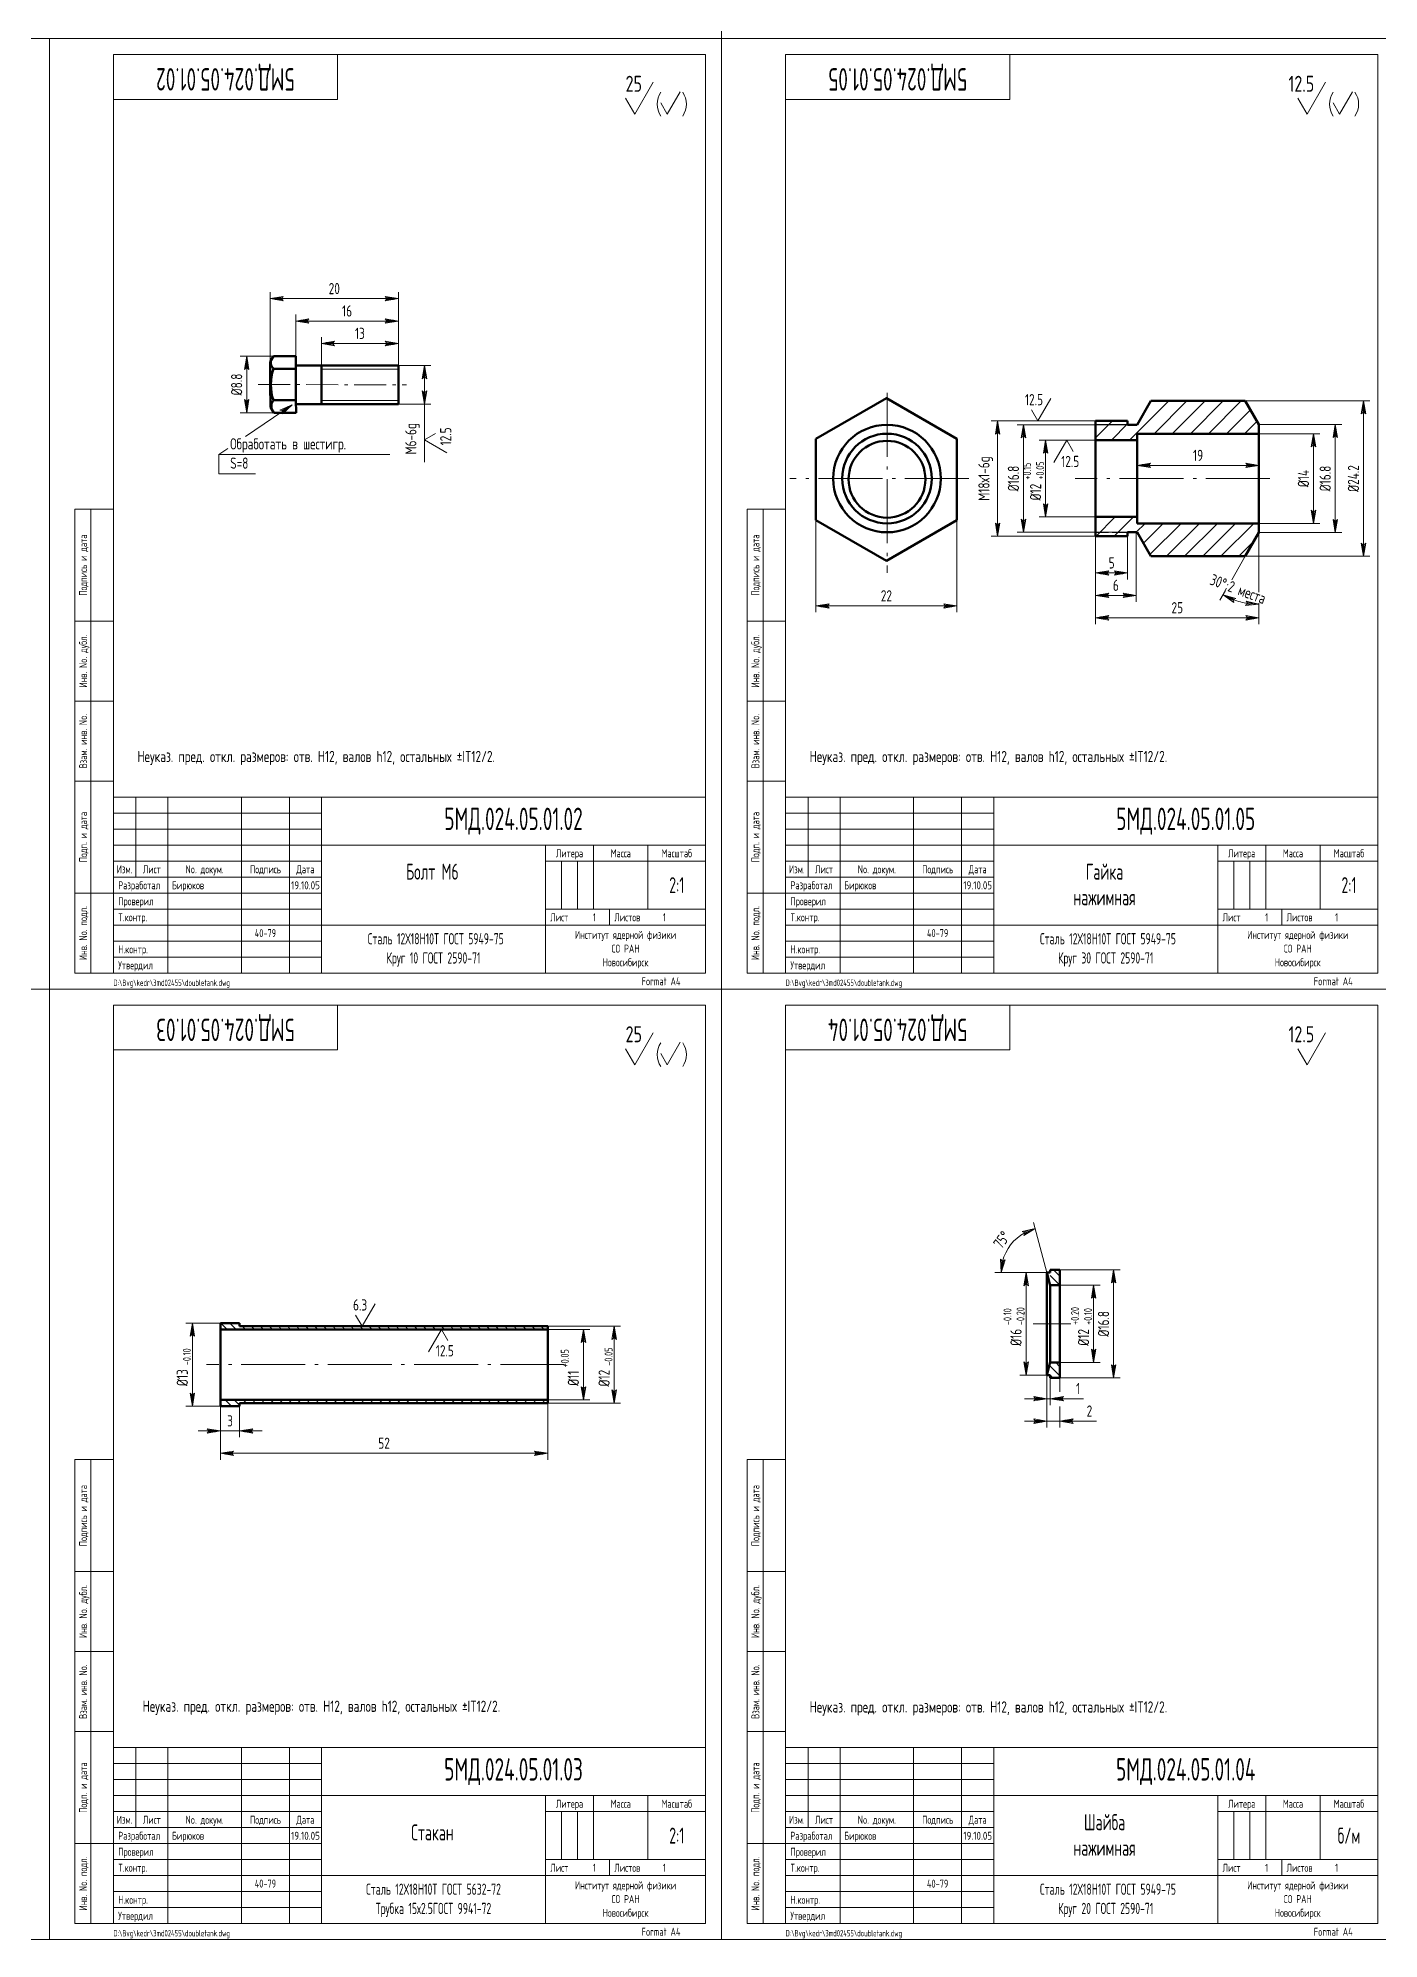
# Model space of a CAD drawing. Extents: x -414 to 4851, y -2165 to 1761.
# Drawn here: x 901 to 1320, y -175 to 419 of the extents above; entities that cross this region are included whole.
import ezdxf
from ezdxf.enums import TextEntityAlignment as Align

# ---------------------------------------------------------------- set-up
doc = ezdxf.new("R2010")
doc.units = 0
doc.linetypes.add('S-P10', pattern=[15, 10, -2, 1, -2])
doc.linetypes.add('S-P20', pattern=[27, 20, -3, 1, -3])
for name, color, linetype, lineweight in [('1', 9, 'CONTINUOUS', 20), ('2', 2, 'CONTINUOUS', 50), ('DIM', 4, 'CONTINUOUS', 20), ('HATCH', 5, 'CONTINUOUS', 20), ('TR', 3, 'CONTINUOUS', 20)]:
    doc.layers.add(name, color=color, linetype=linetype, lineweight=lineweight)
doc.styles.add('SIMPLEX', font='simplex.shx', dxfattribs={"width": 0.7})
pattern_1 = [(135, (-735.7578, -585.1634), (-1.4142136, -1.4142136), [])]
pattern_2 = [(135, (-508.505, -572.4058), (-1.4142136, -1.4142136), [])]

# ---------------------------------------------------------------- blocks, each defined once
blk = doc.blocks.new('SHTAMP1')
at = {"layer": 'DIM', "color": 2}
for p, q in [((-185, 55), (0, 55)), ((-185, 55), (-185, 0)), ((-178, 55), (-178, 30)), ((-168, 55), (-168, 0)), ((-145, 55), (-145, 0)), ((-130, 55), (-130, 0)), ((-120, 55), (-120, 0)), ((-120, 40), (0, 40)), ((-50, 40), (-50, 0)), ((-35, 40), (-35, 20)), ((-18, 40), (-18, 20)), ((-185, 35), (-120, 35)), ((-185, 30), (-120, 30)), ((-50, 35), (0, 35)), ((-50, 20), (0, 20)), ((-30, 20), (-30, 15)), ((-120, 15), (0, 15))]:
    blk.add_line(p, q, dxfattribs=at)
at = {"layer": 'DIM'}
for p, q in [((-185, 50), (-120, 50)), ((-185, 45), (-120, 45)), ((-185, 40), (-120, 40)), ((-45, 35), (-45, 20)), ((-40, 35), (-40, 20)), ((-185, 25), (-120, 25)), ((-185, 20), (-120, 20)), ((-185, 15), (-120, 15)), ((-185, 10), (-120, 10)), ((-185, 5), (-120, 5))]:
    blk.add_line(p, q, dxfattribs=at)
at = {"layer": 'DIM', "style": 'SIMPLEX', "width": 0.6}
blk.add_text('1', height=2.5, dxfattribs=at).set_placement((-35.18, 16.2))
at = {"layer": 'DIM', "style": 'SIMPLEX', "width": 0.6, "flags": 8}
blk.add_attdef('ОБОЗНАЧЕНИЕ2', text='', height=7, dxfattribs=at).set_placement((-117, 60), align=Align.MIDDLE)
at = {"layer": 'DIM', "style": 'SIMPLEX', "width": 0.6}
for tag, height, p in [('ОБОЗНАЧЕНИЕ', 7, (-60, 47.5)), ('МАСШТАБ', 5, (-9, 27.5))]:
    blk.add_attdef(tag, text='', height=height, dxfattribs=at).set_placement(p, align=Align.MIDDLE)
at = {"layer": 'DIM', "style": 'SIMPLEX', "width": 0.910843}
blk.add_attdef('ДАТА', text='', height=2.5, dxfattribs=at).set_placement((-129.5, 26.2), (-120.5, 26.2), align=Align.FIT)
at = {"layer": 'DIM', "style": 'SIMPLEX', "width": 0.6}
for tag, p in [('ЛИСТОВ', (-13.32, 16.2)), ('FORMAT', (-20, -3.8))]:
    blk.add_attdef(tag, p, '', height=2.5, dxfattribs=at)
blk.add_attdef('ТЕЛЕФОН', text='', height=2.5, dxfattribs=at).set_placement((-137.5, 12.5), align=Align.MIDDLE_CENTER)
at = {"layer": 'TR', "style": 'SIMPLEX', "width": 0.7}
for s, p in [('Литера', (-42.5, 36.2)), ('Масса', (-26.5, 36.2)), ('Масштаб', (-9, 36.2)), ('Изм.', (-181.5, 31.2)), ('Лист', (-173, 31.2)), ('No. докум.', (-156.5, 31.2)), ('Подпись', (-137.5, 31.2)), ('Дата', (-125, 31.2)), ('Институт ядерной физики', (-25, 10.7)), ('СО РАН', (-25, 6.42)), ('Новосибирск', (-25, 2.13))]:
    blk.add_text(s, height=2.5, dxfattribs=at).set_placement(p, align=Align.CENTER)
at = {"layer": 'TR', "style": 'SIMPLEX'}
for s, width, p in [('Разработал', 0.6, (-183.5, 26.2)), ('T.контр.', 0.7, (-183.5, 16.2)), ('Проверил', 0.7, (-183.5, 21.2)), ('Лист', 0.7, (-48.5, 16.2)), ('Листов', 0.7, (-28.5, 16.2)), ('Н.контр.', 0.7, (-183.5, 6.2)), ('Утвердил', 0.7, (-183.5, 1.2))]:
    blk.add_text(s, height=2.5, dxfattribs=dict(at, width=width)).set_placement(p)
at = {"layer": 'TR', "style": 'SIMPLEX', "width": 0.6}
for tag, height, p in [('НАИМЕНОВАНИЕ', 5, (-85.35, 29.2)), ('НАИМЕНОВАНИЕ2', 5, (-85.35, 21.2)), ('МАТЕРИАЛ', 3.5, (-85, 9)), ('СОРТАМЕНТ', 3.5, (-85, 3))]:
    blk.add_attdef(tag, text='', height=height, dxfattribs=at).set_placement(p, align=Align.CENTER)
for tag, p, height in [('РАЗРАБОТАЛ', (-166.7, 26.2), 2.5), ('ПРОВЕРИЛ', (-166.7, 21.2), 2.5), ('НОРМОКОНТРОЛЬ', (-166.7, 6.2), 2.5), ('УТВЕРДИЛ', (-166.7, 1.2), 2.5), ('ФАЙЛ', (-185, -4), 2)]:
    blk.add_attdef(tag, p, '', height=height, dxfattribs=at)
blk = doc.blocks.new('LEADR')
at = {"layer": 'DIM'}
for p, q in [((-1.17, 0.2), (0, 0)), ((-1, 0), (-1.17, 0.2)), ((0, 0), (-1.17, -0.2)), ((-0.44, 0.07), (-1.06, 0.07)), ((0, 0), (-1, 0)), ((-1.17, -0.2), (-1, 0)), ((-0.44, -0.08), (-1.06, -0.08))]:
    blk.add_line(p, q, dxfattribs=at)

msp = doc.modelspace()

# ---------------------------------------------------------------- hatches: boundary and pattern name
at = {"layer": 'HATCH'}
h = msp.add_hatch(dxfattribs=at)
h.set_pattern_fill('U', color=256, scale=4, angle=45, style=0, pattern_type=0)
h.set_pattern_definition([(45, (-497.3406, -308.2815), (-2.828427, 2.828427), [])])
h.paths.add_polyline_path([(1282.15, 295.79), (1282.15, 298.69), (1277.9, 306.06), (1248.41, 306.06), (1244.15, 298.69), (1244.15, 298.66), (1241.15, 298.66), (1241.15, 299.79), (1231.15, 299.79), (1231.15, 293.79), (1244.15, 293.79), (1244.15, 295.79)])
h = msp.add_hatch(dxfattribs=at)
h.set_pattern_fill('U', color=256, scale=4, angle=45, style=0, pattern_type=0)
h.set_pattern_definition([(45, (-503.294, 0), (-2.828427, 2.828427), [])])
h.paths.add_polyline_path([(1244.15, 267.79), (1244.15, 269.79), (1231.15, 269.79), (1231.15, 263.79), (1241.15, 263.79), (1241.15, 264.99), (1244.09, 264.99), (1248.41, 257.52), (1277.9, 257.52), (1282.15, 264.89), (1282.15, 267.79)])
h = msp.add_hatch(dxfattribs=at)
h.set_pattern_fill('U', color=256, scale=2, angle=135, style=0, pattern_type=0)
h.set_pattern_definition(pattern_2)
h.paths.add_polyline_path([(1219.99, 34.54), (1216.99, 34.54), (1216.99, 29.67), (1219.99, 29.67)])
h = msp.add_hatch(dxfattribs=at)
h.set_pattern_fill('U', color=256, scale=2, angle=135, style=0, pattern_type=0)
h.set_pattern_definition(pattern_1)
h.paths.add_polyline_path([(957.73, 17.91), (957.73, 15.91), (1059.96, 15.91), (1059.96, 16.91), (963.73, 16.91), (963.73, 17.91)])
h = msp.add_hatch(dxfattribs=at)
h.set_pattern_fill('U', color=256, scale=2, angle=135, style=0, pattern_type=0)
h.set_pattern_definition(pattern_2)
h.paths.add_polyline_path([(1219.99, 5.67), (1216.99, 5.67), (1216.99, 0.79), (1219.99, 0.79)])
h = msp.add_hatch(dxfattribs=at)
h.set_pattern_fill('U', color=256, scale=2, angle=135, style=0, pattern_type=0)
h.set_pattern_definition(pattern_1)
h.paths.add_polyline_path([(957.73, -6.09), (957.73, -8.09), (963.73, -8.09), (963.73, -7.09), (1059.96, -7.09), (1059.96, -6.09)])

# ---------------------------------------------------------------- linework, layer by layer
at = {"layer": '1'}
for p, q in [((1013.32, 315.99), (989.27, 315.99)), ((1013.32, 306.16), (989.27, 306.16)), ((1231.15, 298.66), (1236.33, 298.66)), ((1236.38, 298.66), (1241.15, 298.66)), ((1231.15, 264.92), (1235.21, 264.92)), ((1236.29, 264.92), (1241.15, 264.92))]:
    msp.add_line(p, q, dxfattribs=at)
at = {"layer": '1', "linetype": 'S-P10'}
msp.add_line((969.52, 311.17), (1015.84, 311.07), dxfattribs=at)
msp.add_line((969.52, 311.17), (1015.84, 311.07), dxfattribs=at)
at = {"layer": '1', "linetype": 'S-P20'}
for p, q in [((1165.97, 308.58), (1165.97, 252.35)), ((1191.58, 281.79), (1135.66, 281.79)), ((1285.61, 281.79), (1224.74, 281.79)), ((1223.42, 17.67), (1211.6, 17.67)), ((1065.24, 4.91), (953.39, 4.91))]:
    msp.add_line(p, q, dxfattribs=at)
at = {"layer": '2'}
for p, q in [((974.27, 319.99), (973.27, 318.25)), ((973.27, 318.25), (973.27, 311.17)), ((981.27, 319.99), (974.27, 319.99)), ((981.27, 316.08), (974.27, 316.08)), ((981.27, 316.08), (981.27, 319.99)), ((981.27, 306.26), (981.27, 316.08)), ((1013.32, 317.08), (981.32, 317.08)), ((989.27, 305.08), (989.27, 317.08)), ((1013.32, 317.08), (1013.32, 305.08)), ((973.27, 311.17), (973.42, 304.09)), ((973.42, 304.09), (974.43, 302.35)), ((981.27, 306.26), (974.27, 306.26)), ((981.42, 302.35), (981.27, 306.26)), ((1013.32, 305.08), (981.32, 305.08)), ((1248.41, 306.06), (1244.09, 298.59)), ((1277.9, 306.06), (1248.41, 306.06)), ((1282.15, 298.69), (1277.9, 306.06)), ((974.43, 302.35), (981.42, 302.35)), ((1231.15, 263.79), (1231.15, 299.79)), ((1231.15, 299.79), (1241.15, 299.79)), ((1244.15, 298.59), (1241.15, 298.59)), ((1282.15, 267.79), (1282.15, 298.69)), ((1231.15, 293.79), (1244.15, 293.79)), ((1244.15, 295.79), (1282.15, 295.79)), ((1231.15, 269.79), (1244.15, 269.79)), ((1244.15, 267.79), (1282.15, 267.79)), ((1282.15, 267.79), (1282.15, 264.89)), ((1231.15, 263.79), (1241.15, 263.79)), ((1244.15, 264.99), (1241.15, 264.99)), ((1248.41, 257.52), (1244.09, 264.99)), ((1282.15, 264.89), (1277.9, 257.52)), ((1277.9, 257.52), (1248.41, 257.52)), ((1215.91, 1.67), (1215.91, 33.67)), ((1215.91, 33.67), (1216.99, 33.67)), ((1216.97, 29.73), (1219.99, 29.73)), ((1216.97, 29.73), (1216.97, 5.61)), ((1216.99, 34.54), (1216.99, 33.67)), ((1216.99, 34.54), (1219.99, 34.54)), ((1219.99, 34.54), (1219.99, 0.79)), ((957.73, 17.91), (957.73, -8.09)), ((957.73, 17.91), (963.73, 17.91)), ((963.73, 17.91), (963.73, 16.91)), ((957.73, 15.91), (1059.96, 15.91)), ((963.73, 16.91), (1059.96, 16.91)), ((1059.96, 16.91), (1059.96, -6.09)), ((1215.91, 1.67), (1216.99, 1.67)), ((1216.78, 5.61), (1219.8, 5.61)), ((1216.99, 0.79), (1216.99, 1.67)), ((1216.99, 0.79), (1219.99, 0.79)), ((957.73, -6.09), (1059.96, -6.09)), ((957.73, -8.09), (963.73, -8.09)), ((963.73, -7.09), (1059.96, -7.09)), ((963.73, -8.09), (963.73, -7.09)), ((1059.96, -7.09), (1059.96, -6.09))]:
    msp.add_line(p, q, dxfattribs=at)
at = {"layer": '2', "color": 2}
for p, q in [((1215.91, 33.67), (1216.99, 29.67)), ((1216.99, 5.67), (1215.91, 1.67))]:
    msp.add_line(p, q, dxfattribs=at)
at = {"layer": '2', "flags": 128}
for points in [[(974.27, 316.08), (974.08, 316.41, -0.382315), (974.08, 319.66, -0.267949)], [(974.27, 306.26, -0.154701), (974.27, 316.08, -0.154701)], [(974.27, 306.26), (974.08, 305.94, 0.316802), (974.24, 302.67, 0.267949)]]:
    msp.add_lwpolyline(points, format="xyb", dxfattribs=at)
msp.add_lwpolyline([(1143.78, 294.23), (1143.78, 268.82), (1165.78, 256.12), (1187.78, 268.82), (1187.78, 294.23), (1165.78, 306.93)], close=True, dxfattribs=at)
for points in [[(1241.15, 299.79), (1241.15, 298.59)], [(1244.15, 295.79), (1244.15, 267.79)], [(1241.15, 263.79), (1241.15, 264.99)]]:
    msp.add_lwpolyline(points, dxfattribs=at)
at = {"layer": '2'}
for centre, radius in [((1165.97, 281.79), 16.8), ((1165.97, 281.79), 14), ((1165.97, 281.56), 12)]:
    msp.add_circle(centre, radius, dxfattribs=at)
at = {"layer": 'DIM'}
for p, q in [((973.27, 318.25), (973.27, 340)), ((1013.32, 317.08), (1013.32, 340)), ((1009.82, 338), (976.77, 338)), ((981.27, 319.99), (981.27, 333)), ((1013.32, 317.08), (1013.32, 333)), ((1009.82, 331), (984.77, 331)), ((989.27, 317.08), (989.27, 326)), ((1009.82, 324), (992.77, 324)), ((1013.32, 317.08), (1013.32, 326)), ((974.27, 319.99), (963.94, 319.99)), ((965.94, 305.85), (965.94, 316.49)), ((1013.32, 317.08), (1023.46, 317.08)), ((1021.46, 313.58), (1021.46, 308.58)), ((980.09, 304.87), (965.57, 294.95)), ((1013.32, 305.08), (1023.46, 305.08)), ((1021.46, 305.08), (1021.46, 286.88)), ((1277.9, 306.06), (1316.83, 306.06)), ((974.43, 302.35), (963.94, 302.35)), ((1231.15, 299.79), (1198.52, 299.79)), ((1241.15, 298.59), (1206.61, 298.59)), ((1282.15, 298.69), (1308.02, 298.69)), ((1314.83, 302.56), (1314.83, 261.02)), ((959.99, 291.15), (957.28, 289.29)), ((1200.52, 296.29), (1200.52, 267.29)), ((1208.61, 295.09), (1208.61, 268.49)), ((1231.15, 293.79), (1213.53, 293.79)), ((1282.15, 295.79), (1301.21, 295.79)), ((1299.21, 271.29), (1299.21, 292.29)), ((1306.02, 268.39), (1306.02, 295.19)), ((957.28, 289.29), (1010.65, 289.29)), ((957.28, 283.29), (957.28, 289.29)), ((1215.53, 290.29), (1215.53, 273.29)), ((1247.65, 285.89), (1278.65, 285.89)), ((957.28, 283.29), (968.69, 283.29)), ((1143.78, 268.82), (1143.78, 239.99)), ((1187.78, 268.82), (1187.78, 239.99)), ((1231.62, 269.79), (1213.53, 269.79)), ((1282.15, 267.79), (1301.21, 267.79)), ((1231.15, 263.79), (1198.52, 263.79)), ((1241.15, 264.99), (1206.61, 264.99)), ((1231.15, 263.79), (1231.15, 250.28)), ((1231.15, 263.79), (1231.15, 243.28)), ((1231.15, 263.79), (1231.15, 236.28)), ((1241.15, 263.79), (1241.15, 250.28)), ((1243.79, 264.99), (1243.79, 243.28)), ((1282.15, 264.89), (1282.15, 246.29)), ((1282.15, 264.89), (1308.02, 264.89)), ((1277.9, 257.52), (1273.66, 250.18)), ((1277.9, 257.52), (1316.83, 257.52)), ((1234.65, 252.28), (1237.65, 252.28)), ((1234.65, 245.28), (1240.29, 245.28)), ((1271.72, 246.83), (1269.95, 243.76)), ((1147.28, 241.99), (1184.28, 241.99)), ((1234.65, 238.28), (1278.65, 238.28)), ((1282.15, 242.81), (1282.15, 236.28)), ((1215.91, 33.67), (1211.71, 49.37)), ((1207.42, 33.67), (1199.66, 33.67)), ((1215.91, 33.67), (1207.42, 33.67)), ((1209.42, 30.17), (1209.42, 5.17)), ((1219.99, 34.54), (1238.76, 34.54)), ((1219.99, 29.73), (1232.51, 29.73)), ((1236.76, 4.29), (1236.76, 31.04)), ((1230.51, 26.23), (1230.51, 9.11)), ((957.73, 17.91), (946.97, 17.91)), ((948.97, -4.59), (948.97, 14.41)), ((1059.96, 16.91), (1082.73, 16.91)), ((1059.96, 15.91), (1073.13, 15.91)), ((1071.13, 12.41), (1071.13, -2.59)), ((1080.73, 13.41), (1080.73, -3.59)), ((1215.91, 1.67), (1207.42, 1.67)), ((1215.91, 1.67), (1215.91, -7.74)), ((1215.91, 1.67), (1215.91, -14.74)), ((1216.99, 0.79), (1216.99, -7.74)), ((1219.8, 5.61), (1232.51, 5.61)), ((1219.99, 0.79), (1238.76, 0.79)), ((1219.99, 0.79), (1219.99, -3.6)), ((1212.41, -5.74), (1208.91, -5.74)), ((1215.91, -5.74), (1216.99, -5.74)), ((1220.49, -5.74), (1227.37, -5.74)), ((957.73, -8.09), (946.97, -8.09)), ((957.73, -8.09), (957.73, -17.8)), ((957.73, -8.09), (957.73, -24.8)), ((963.73, -8.09), (963.73, -17.8)), ((1059.96, -6.09), (1073.13, -6.09)), ((1059.96, -7.09), (1059.96, -24.8)), ((1059.96, -7.09), (1082.73, -7.09)), ((1219.99, -8.22), (1219.99, -14.74)), ((954.23, -15.8), (950.73, -15.8)), ((957.73, -15.8), (963.73, -15.8)), ((967.23, -15.8), (970.73, -15.8)), ((1212.41, -12.74), (1208.91, -12.74)), ((1215.91, -12.74), (1219.99, -12.74)), ((1223.49, -12.74), (1231.42, -12.74)), ((961.23, -22.8), (1056.46, -22.8))]:
    msp.add_line(p, q, dxfattribs=at)
at = {"layer": 'DIM', "color": 2}
for p, q in [((912.29, 127.24), (912.29, 272.24)), ((924.29, 272.24), (912.29, 272.24)), ((917.29, 127.24), (917.29, 272.24)), ((1122.29, 127.24), (1122.29, 272.24)), ((1134.29, 272.24), (1122.29, 272.24)), ((1127.29, 127.24), (1127.29, 272.24)), ((924.29, 237.24), (912.29, 237.24)), ((1134.29, 237.24), (1122.29, 237.24)), ((924.29, 212.24), (912.29, 212.24)), ((1134.29, 212.24), (1122.29, 212.24)), ((924.29, 187.24), (912.29, 187.24)), ((1134.29, 187.24), (1122.29, 187.24)), ((924.29, 152.24), (912.29, 152.24)), ((1134.29, 152.24), (1122.29, 152.24)), ((924.29, 127.24), (912.29, 127.24)), ((1134.29, 127.24), (1122.29, 127.24)), ((912.29, -169.76), (912.29, -24.76)), ((924.29, -24.76), (912.29, -24.76)), ((917.29, -169.76), (917.29, -24.76)), ((1122.29, -169.76), (1122.29, -24.76)), ((1134.29, -24.76), (1122.29, -24.76)), ((1127.29, -169.76), (1127.29, -24.76)), ((924.29, -59.76), (912.29, -59.76)), ((1134.29, -59.76), (1122.29, -59.76)), ((924.29, -84.76), (912.29, -84.76)), ((1134.29, -84.76), (1122.29, -84.76)), ((924.29, -109.76), (912.29, -109.76)), ((1134.29, -109.76), (1122.29, -109.76)), ((924.29, -144.76), (912.29, -144.76)), ((1134.29, -144.76), (1122.29, -144.76)), ((924.29, -169.76), (912.29, -169.76)), ((1134.29, -169.76), (1122.29, -169.76))]:
    msp.add_line(p, q, dxfattribs=at)
at = {"layer": 'DIM'}
for points in [[(694.29, 419.24), (694.29, 716.24), (1114.29, 716.24), (1114.29, 419.24)], [(1114.29, 419.24), (1114.29, 716.24), (1324.29, 716.24), (1324.29, 419.24)], [(484.29, 122.24), (484.29, 419.24), (904.29, 419.24), (904.29, 122.24)], [(904.29, 122.24), (904.29, 419.24), (1114.29, 419.24), (1114.29, 122.24)], [(1114.29, 122.24), (1114.29, 419.24), (1324.29, 419.24), (1324.29, 122.24)], [(694.29, -174.76), (694.29, 122.24), (904.29, 122.24), (904.29, -174.76)], [(904.29, -174.76), (904.29, 122.24), (1114.29, 122.24), (1114.29, -174.76)], [(1114.29, -174.76), (1114.29, 122.24), (1324.29, 122.24), (1324.29, -174.76)]]:
    msp.add_lwpolyline(points, close=True, dxfattribs=at)
at = {"layer": 'DIM', "color": 2}
for points in [[(924.29, 127.24), (924.29, 414.24), (1109.29, 414.24), (1109.29, 127.24)], [(1134.29, 127.24), (1134.29, 414.24), (1319.29, 414.24), (1319.29, 127.24)], [(924.29, -169.76), (924.29, 117.24), (1109.29, 117.24), (1109.29, -169.76)], [(1134.29, -169.76), (1134.29, 117.24), (1319.29, 117.24), (1319.29, -169.76)]]:
    msp.add_lwpolyline(points, close=True, dxfattribs=at)
for points in [[(924.29, 400.24), (994.29, 400.24), (994.29, 414.24)], [(1134.29, 400.24), (1204.29, 400.24), (1204.29, 414.24)], [(924.29, 103.24), (994.29, 103.24), (994.29, 117.24)], [(1134.29, 103.24), (1204.29, 103.24), (1204.29, 117.24)]]:
    msp.add_lwpolyline(points, dxfattribs=at)
at = {"layer": 'DIM', "flags": 128}
for points in [[(1084.3, 400.64), (1087.19, 395.64), (1092.96, 405.64)], [(1294.3, 400.64), (1297.19, 395.64), (1302.96, 405.64)], [(1095.32, 399.14), (1097.34, 395.64), (1101.38, 402.64)], [(1305.32, 399.14), (1307.34, 395.64), (1311.38, 402.64)], [(1211.11, 303.29), (1213.13, 299.79), (1217.17, 306.79)], [(1024.96, 295.91), (1021.46, 293.89), (1028.46, 289.85)], [(1224.16, 290.29), (1222.14, 293.79), (1218.1, 286.79)], [(1084.3, 103.64), (1087.19, 98.64), (1092.96, 108.64)], [(1294.3, 103.64), (1297.19, 98.64), (1302.96, 108.64)], [(1095.32, 102.14), (1097.34, 98.64), (1101.38, 105.64)], [(999.96, 20.41), (1001.98, 16.91), (1006.02, 23.91)], [(1028.79, 12.41), (1026.77, 15.91), (1022.73, 8.91)]]:
    msp.add_lwpolyline(points, dxfattribs=at)
at = {"layer": 'DIM'}
for centre, radius, start, end in [((1100.84, 398.79), 6.65, 146, 214), ((1096.64, 398.79), 6.65, 326, 34), ((1310.84, 398.79), 6.65, 146, 214), ((1306.64, 398.79), 6.65, 326, 34), ((1282.15, 264.89), 22.4, 248.96232, 261.03768), ((1100.84, 101.79), 6.65, 146, 214), ((1096.64, 101.79), 6.65, 326, 34), ((1215.91, 33.67), 14.26, 119.1003, 165.8997)]:
    msp.add_arc(centre, radius, start, end, dxfattribs=at)

# ---------------------------------------------------------------- block references
ref = msp.add_blockref('SHTAMP1', (1109.29, 127.24), dxfattribs=at)
ref.add_attrib('ФАЙЛ', 'D:\\Bvg\\kedr\\3md02455\\doubletank.dwg', (924.29, 123.24), dxfattribs={"layer": 'TR', "height": 2, "style": 'SIMPLEX', "width": 0.6})
ref.add_attrib('РАЗРАБОТАЛ', 'Бирюков', (942.59, 153.44), dxfattribs={"layer": 'TR', "height": 2.5, "style": 'SIMPLEX', "width": 0.6})
ref.add_attrib('ТЕЛЕФОН', '40-79', dxfattribs={"height": 2.5, "style": 'SIMPLEX', "width": 0.6}).set_placement((971.79, 139.74), align=Align.MIDDLE_CENTER)
ref.add_attrib('ДАТА', '19.10.05', dxfattribs={"height": 2.5, "style": 'SIMPLEX', "width": 0.6}).set_placement((979.79, 153.44), (988.79, 153.44), align=Align.FIT)
ref.add_attrib('ОБОЗНАЧЕНИЕ', '5МД.024.05.01.02', dxfattribs={"height": 7, "style": 'SIMPLEX', "width": 0.6}).set_placement((1049.29, 174.74), align=Align.MIDDLE)
ref.add_attrib('МАСШТАБ', '2:1', dxfattribs={"height": 5, "style": 'SIMPLEX', "width": 0.6}).set_placement((1100.29, 154.74), align=Align.MIDDLE)
ref.add_attrib('НАИМЕНОВАНИЕ', 'Болт М6', dxfattribs={"layer": 'TR', "height": 5, "style": 'SIMPLEX', "width": 0.6}).set_placement((1023.94, 156.44), align=Align.CENTER)
ref.add_attrib('МАТЕРИАЛ', ' Сталь 12Х18Н10Т ГОСТ 5949-75', dxfattribs={"layer": 'TR', "height": 3.5, "style": 'SIMPLEX', "width": 0.6}).set_placement((1024.29, 136.24), align=Align.CENTER)
ref.add_attrib('СОРТАМЕНТ', 'Круг 10 ГОСТ 2590-71', dxfattribs={"layer": 'TR', "height": 3.5, "style": 'SIMPLEX', "width": 0.6}).set_placement((1024.29, 130.24), align=Align.CENTER)
ref.add_attrib('ЛИСТОВ', '1', (1095.96, 143.44), dxfattribs={"height": 2.5, "style": 'SIMPLEX', "width": 0.6})
ref.add_attrib('FORMAT', 'Format A4', (1089.29, 123.44), dxfattribs={"height": 2.5, "style": 'SIMPLEX', "width": 0.6})
ref.add_attrib('ОБОЗНАЧЕНИЕ2', '5МД.024.05.01.02', dxfattribs={"height": 7, "rotation": 180, "style": 'SIMPLEX', "width": 0.6, "flags": 8}).set_placement((959.29, 407.24), align=Align.MIDDLE)
ref = msp.add_blockref('SHTAMP1', (1319.29, 127.24), dxfattribs=at)
ref.add_attrib('ФАЙЛ', 'D:\\Bvg\\kedr\\3md02455\\doubletank.dwg', (1134.29, 123.24), dxfattribs={"layer": 'TR', "height": 2, "style": 'SIMPLEX', "width": 0.6})
ref.add_attrib('РАЗРАБОТАЛ', 'Бирюков', (1152.59, 153.44), dxfattribs={"layer": 'TR', "height": 2.5, "style": 'SIMPLEX', "width": 0.6})
ref.add_attrib('ТЕЛЕФОН', '40-79', dxfattribs={"height": 2.5, "style": 'SIMPLEX', "width": 0.6}).set_placement((1181.79, 139.74), align=Align.MIDDLE_CENTER)
ref.add_attrib('ДАТА', '19.10.05', dxfattribs={"height": 2.5, "style": 'SIMPLEX', "width": 0.6}).set_placement((1189.79, 153.44), (1198.79, 153.44), align=Align.FIT)
ref.add_attrib('ОБОЗНАЧЕНИЕ', '5МД.024.05.01.05', dxfattribs={"height": 7, "style": 'SIMPLEX', "width": 0.6}).set_placement((1259.29, 174.74), align=Align.MIDDLE)
ref.add_attrib('МАСШТАБ', '2:1', dxfattribs={"height": 5, "style": 'SIMPLEX', "width": 0.6}).set_placement((1310.29, 154.74), align=Align.MIDDLE)
ref.add_attrib('НАИМЕНОВАНИЕ', 'Гайка', dxfattribs={"layer": 'TR', "height": 5, "style": 'SIMPLEX', "width": 0.6}).set_placement((1233.94, 156.44), align=Align.CENTER)
ref.add_attrib('НАИМЕНОВАНИЕ2', 'нажимная', dxfattribs={"layer": 'TR', "height": 5, "style": 'SIMPLEX', "width": 0.6}).set_placement((1233.94, 148.44), align=Align.CENTER)
ref.add_attrib('МАТЕРИАЛ', ' Сталь 12Х18Н10Т ГОСТ 5949-75', dxfattribs={"layer": 'TR', "height": 3.5, "style": 'SIMPLEX', "width": 0.6}).set_placement((1234.29, 136.24), align=Align.CENTER)
ref.add_attrib('СОРТАМЕНТ', 'Круг 30 ГОСТ 2590-71', dxfattribs={"layer": 'TR', "height": 3.5, "style": 'SIMPLEX', "width": 0.6}).set_placement((1234.29, 130.24), align=Align.CENTER)
ref.add_attrib('ЛИСТОВ', '1', (1305.96, 143.44), dxfattribs={"height": 2.5, "style": 'SIMPLEX', "width": 0.6})
ref.add_attrib('FORMAT', 'Format A4', (1299.29, 123.44), dxfattribs={"height": 2.5, "style": 'SIMPLEX', "width": 0.6})
ref.add_attrib('ОБОЗНАЧЕНИЕ2', '5МД.024.05.01.05', dxfattribs={"height": 7, "rotation": 180, "style": 'SIMPLEX', "width": 0.6, "flags": 8}).set_placement((1169.29, 407.24), align=Align.MIDDLE)
at = {"layer": 'DIM', "xscale": 3.5, "yscale": 3.5, "zscale": 3.5}
for p, rotation in [((973.27, 338), 180), ((981.27, 331), 180), ((989.27, 324), 180), ((965.94, 319.99), 90), ((1021.46, 317.08), 90), ((1021.46, 305.08), 270), ((965.94, 302.35), 270), ((980.09, 304.87), 34.33485870551792), ((1314.83, 306.06), 90), ((1200.52, 299.79), 90), ((1208.61, 298.59), 90), ((1306.02, 298.69), 90), ((1215.53, 293.79), 90), ((1299.21, 295.79), 90), ((1244.15, 285.89), 180), ((1215.53, 269.79), 270), ((1200.52, 263.79), 270), ((1208.61, 264.99), 270), ((1299.21, 267.79), 270), ((1306.02, 264.89), 270), ((1314.83, 257.52), 270), ((1231.15, 252.28), 180), ((1231.15, 245.28), 180), ((1270.95, 245.49), 154.4811577246006), ((1143.78, 241.99), 180), ((1231.15, 238.28), 180), ((1282.15, 242.49), 355.5188422753999), ((1212.22, 47.44), 22.05014799419579), ((1201.66, 33.67), 262.9498520058061), ((1209.42, 33.67), 90), ((1230.51, 29.73), 90), ((1236.76, 34.54), 90), ((948.97, 17.91), 90), ((1071.13, 15.91), 90), ((1080.73, 16.91), 90), ((1230.51, 5.61), 270), ((1209.42, 1.67), 270), ((1236.76, 0.79), 270), ((948.97, -8.09), 270), ((1071.13, -6.09), 270), ((1080.73, -7.09), 270), ((1216.99, -5.74), 180), ((963.73, -15.8), 180), ((1219.99, -12.74), 180), ((957.73, -22.8), 180)]:
    msp.add_blockref('LEADR', p, dxfattribs=dict(at, rotation=rotation))
for p in [(1013.32, 338), (1013.32, 331), (1013.32, 324), (1282.15, 285.89), (1241.15, 252.28), (1243.79, 245.28), (1187.78, 241.99), (1282.15, 238.28), (1215.91, -5.74), (957.73, -15.8), (1215.91, -12.74), (1059.96, -22.8)]:
    msp.add_blockref('LEADR', p, dxfattribs=at)
at = {"layer": 'DIM'}
ref = msp.add_blockref('SHTAMP1', (1109.29, -169.76), dxfattribs=at)
ref.add_attrib('ФАЙЛ', 'D:\\Bvg\\kedr\\3md02455\\doubletank.dwg', (924.29, -173.76), dxfattribs={"layer": 'TR', "height": 2, "style": 'SIMPLEX', "width": 0.6})
ref.add_attrib('РАЗРАБОТАЛ', 'Бирюков', (942.59, -143.56), dxfattribs={"layer": 'TR', "height": 2.5, "style": 'SIMPLEX', "width": 0.6})
ref.add_attrib('ТЕЛЕФОН', '40-79', dxfattribs={"height": 2.5, "style": 'SIMPLEX', "width": 0.6}).set_placement((971.79, -157.26), align=Align.MIDDLE_CENTER)
ref.add_attrib('ДАТА', '19.10.05', dxfattribs={"height": 2.5, "style": 'SIMPLEX', "width": 0.6}).set_placement((979.79, -143.56), (988.79, -143.56), align=Align.FIT)
ref.add_attrib('ОБОЗНАЧЕНИЕ', '5МД.024.05.01.03', dxfattribs={"height": 7, "style": 'SIMPLEX', "width": 0.6}).set_placement((1049.29, -122.26), align=Align.MIDDLE)
ref.add_attrib('МАСШТАБ', '2:1', dxfattribs={"height": 5, "style": 'SIMPLEX', "width": 0.6}).set_placement((1100.29, -142.26), align=Align.MIDDLE)
ref.add_attrib('НАИМЕНОВАНИЕ', 'Стакан', dxfattribs={"layer": 'TR', "height": 5, "style": 'SIMPLEX', "width": 0.6}).set_placement((1023.94, -143.76), align=Align.CENTER)
ref.add_attrib('МАТЕРИАЛ', 'Сталь 12Х18Н10Т ГОСТ 5632-72', dxfattribs={"layer": 'TR', "height": 3.5, "style": 'SIMPLEX', "width": 0.6}).set_placement((1024.29, -160.76), align=Align.CENTER)
ref.add_attrib('СОРТАМЕНТ', 'Трубка 15х2.5ГОСТ 9941-72', dxfattribs={"layer": 'TR', "height": 3.5, "style": 'SIMPLEX', "width": 0.6}).set_placement((1024.29, -166.76), align=Align.CENTER)
ref.add_attrib('ЛИСТОВ', '1', (1095.96, -153.56), dxfattribs={"height": 2.5, "style": 'SIMPLEX', "width": 0.6})
ref.add_attrib('FORMAT', 'Format A4', (1089.29, -173.56), dxfattribs={"height": 2.5, "style": 'SIMPLEX', "width": 0.6})
ref.add_attrib('ОБОЗНАЧЕНИЕ2', '5МД.024.05.01.03', dxfattribs={"height": 7, "rotation": 180, "style": 'SIMPLEX', "width": 0.6, "flags": 8}).set_placement((959.29, 110.24), align=Align.MIDDLE)
ref = msp.add_blockref('SHTAMP1', (1319.29, -169.76), dxfattribs=at)
ref.add_attrib('ФАЙЛ', 'D:\\Bvg\\kedr\\3md02455\\doubletank.dwg', (1134.29, -173.76), dxfattribs={"layer": 'TR', "height": 2, "style": 'SIMPLEX', "width": 0.6})
ref.add_attrib('РАЗРАБОТАЛ', 'Бирюков', (1152.59, -143.56), dxfattribs={"layer": 'TR', "height": 2.5, "style": 'SIMPLEX', "width": 0.6})
ref.add_attrib('ТЕЛЕФОН', '40-79', dxfattribs={"height": 2.5, "style": 'SIMPLEX', "width": 0.6}).set_placement((1181.79, -157.26), align=Align.MIDDLE_CENTER)
ref.add_attrib('ДАТА', '19.10.05', dxfattribs={"height": 2.5, "style": 'SIMPLEX', "width": 0.6}).set_placement((1189.79, -143.56), (1198.79, -143.56), align=Align.FIT)
ref.add_attrib('ОБОЗНАЧЕНИЕ', '5МД.024.05.01.04', dxfattribs={"height": 7, "style": 'SIMPLEX', "width": 0.6}).set_placement((1259.29, -122.26), align=Align.MIDDLE)
ref.add_attrib('МАСШТАБ', 'б/м', dxfattribs={"height": 5, "style": 'SIMPLEX', "width": 0.6}).set_placement((1310.29, -142.26), align=Align.MIDDLE)
ref.add_attrib('НАИМЕНОВАНИЕ', 'Шайба', dxfattribs={"layer": 'TR', "height": 5, "style": 'SIMPLEX', "width": 0.6}).set_placement((1233.94, -140.56), align=Align.CENTER)
ref.add_attrib('НАИМЕНОВАНИЕ2', 'нажимная', dxfattribs={"layer": 'TR', "height": 5, "style": 'SIMPLEX', "width": 0.6}).set_placement((1233.94, -148.56), align=Align.CENTER)
ref.add_attrib('МАТЕРИАЛ', ' Сталь 12Х18Н10Т ГОСТ 5949-75', dxfattribs={"layer": 'TR', "height": 3.5, "style": 'SIMPLEX', "width": 0.6}).set_placement((1234.29, -160.76), align=Align.CENTER)
ref.add_attrib('СОРТАМЕНТ', 'Круг 20 ГОСТ 2590-71', dxfattribs={"layer": 'TR', "height": 3.5, "style": 'SIMPLEX', "width": 0.6}).set_placement((1234.29, -166.76), align=Align.CENTER)
ref.add_attrib('ЛИСТОВ', '1', (1305.96, -153.56), dxfattribs={"height": 2.5, "style": 'SIMPLEX', "width": 0.6})
ref.add_attrib('FORMAT', 'Format A4', (1299.29, -173.56), dxfattribs={"height": 2.5, "style": 'SIMPLEX', "width": 0.6})
ref.add_attrib('ОБОЗНАЧЕНИЕ2', '5МД.024.05.01.04', dxfattribs={"height": 7, "rotation": 180, "style": 'SIMPLEX', "width": 0.6, "flags": 8}).set_placement((1169.29, 110.24), align=Align.MIDDLE)

# ---------------------------------------------------------------- texts
at = {"layer": 'DIM', "style": 'SIMPLEX', "width": 0.7}
for s, p in [('25', (1089.44, 402.64)), ('12.5', (1299.44, 402.64)), ('25', (1089.44, 105.64)), ('12.5', (1299.44, 105.64))]:
    msp.add_text(s, height=5, dxfattribs=at).set_placement(p, align=Align.RIGHT)
for s, p in [('12.5', (1214.71, 304.69)), ('6.3', (1003.56, 21.81))]:
    msp.add_text(s, height=3.5, rotation=360, dxfattribs=at).set_placement(p, align=Align.RIGHT)
for rotation, p in [(90, (1029.86, 292.14)), (360, (1220.39, 285.39)), (360, (1025.02, 7.51))]:
    msp.add_text('12.5', height=3.5, rotation=rotation, dxfattribs=at).set_placement(p)
for s, p in [('+0.15', (1211.68, 281.46)), ('-0.10', (1205.57, 17.28)), ('+0.20', (1226.66, 17.34)), ('+0.05', (1067.28, 4.06))]:
    msp.add_text(s, height=2.474, rotation=90, dxfattribs=at).set_placement(p, align=Align.BOTTOM_LEFT)
for s, p in [('+0.05', (1212.56, 281.46)), ('-0.20', (1206.45, 17.28)), ('+0.10', (1227.53, 17.34)), ('-0.10', (946, 4.75)), ('-0.05', (1077.75, 4.58))]:
    msp.add_text(s, height=2.474, rotation=90, dxfattribs=at).set_placement(p, align=Align.TOP_LEFT)
for s, p in [('Подпись и дата', (916.09, 254.74)), ('Подпись и дата', (1126.09, 254.74)), ('Инв. No. дубл.', (916.09, 224.74)), ('Инв. No. дубл.', (1126.09, 224.74)), ('Взам. инв. No.', (916.09, 199.74)), ('Взам. инв. No.', (1126.09, 199.74)), ('Подп. и дата', (916.09, 169.74)), ('Подп. и дата', (1126.09, 169.74)), ('Инв. No. подл.', (916.09, 139.74)), ('Инв. No. подл.', (1126.09, 139.74)), ('Подпись и дата', (916.09, -42.26)), ('Подпись и дата', (1126.09, -42.26)), ('Инв. No. дубл.', (916.09, -72.26)), ('Инв. No. дубл.', (1126.09, -72.26)), ('Взам. инв. No.', (916.09, -97.26)), ('Взам. инв. No.', (1126.09, -97.26)), ('Подп. и дата', (916.09, -127.26)), ('Подп. и дата', (1126.09, -127.26)), ('Инв. No. подл.', (916.09, -157.26)), ('Инв. No. подл.', (1126.09, -157.26))]:
    msp.add_text(s, height=2.5, rotation=90, dxfattribs=at).set_placement(p, align=Align.CENTER)
msp.add_text(' Неуказ. пред. откл. размеров: отв. H12, валов h12, остальных ±IT12/2.', height=3.5, dxfattribs=at).set_placement((931.79, -103.59))
at = {"layer": 'DIM', "char_height": 3.5, "attachment_point": 5, "style": 'SIMPLEX'}
for s, insert in [('\\A1;20', (993.3, 341.15)), ('\\A1;16', (997.3, 334.15)), ('\\A1;13', (1001.3, 327.15)), ('\\A1;19', (1263.15, 289.04)), ('\\A1;5', (1236.15, 255.43)), ('\\A1;6', (1237.47, 248.43)), ('\\A1;22', (1165.78, 245.14)), ('\\A1;25', (1256.65, 241.43)), ('\\A1;1', (1225.68, -2.59)), ('\\A1;3', (960.73, -12.65)), ('\\A1;2', (1229.2, -9.59)), ('\\A1;52', (1008.85, -19.65))]:
    msp.add_mtext(s, dxfattribs=dict(at, insert=insert))
for s, insert, rotation in [('\\A1;%%c8.8', (962.79, 311.17), 90), ('\\A1;M6-6g', (1017.73, 294.23), 90), ('\\A1;М18х1-6g', (1196.79, 281.79), 90), ('\\A1;%%c16.8', (1205.46, 281.79), 90), ('\\A1;%%c16.8', (1302.87, 281.79), 90), ('\\A1;%%c24.2', (1311.68, 281.79), 90), ('\\A1;%%c12', (1212.38, 277.55), 90), ('\\A1;%%c14', (1296.06, 281.79), 90), ('\\A1;30°;2 места', (1275.6, 247.15), 339.72653), ('75°', (1201.84, 43.91), 54), ('\\A1;%%c16.8', (1233.61, 17.67), 90), ('\\A1;%%c16', (1206.27, 13.43), 90), ('\\A1;%%c12', (1227.36, 13.43), 90), ('\\A1;%%c13', (945.82, 0.84), 90), ('\\A1;%%c11', (1067.98, 0.67), 90), ('\\A1;%%c12', (1077.58, 0.67), 90)]:
    msp.add_mtext(s, dxfattribs=dict(at, insert=insert, rotation=rotation))
at = {"layer": 'TR', "style": 'SIMPLEX', "width": 0.7}
for s, p in [('Обработать в шестигр.', (960.78, 290.87)), ('S=8', (960.78, 284.87))]:
    msp.add_text(s, height=3.5, dxfattribs=at).set_placement(p)
at = {"layer": 'TR', "char_height": 3.5, "width": 170, "attachment_point": 7, "style": 'SIMPLEX'}
for insert in [(931.79, 192.24), (1141.79, 192.24), (1141.79, -104.76)]:
    msp.add_mtext('\\A1;Неуказ. пред. откл. размеров: отв. H12, валов h12, остальных ±IT12/2.', dxfattribs=dict(at, insert=insert))

doc.saveas('drawing.dxf')
